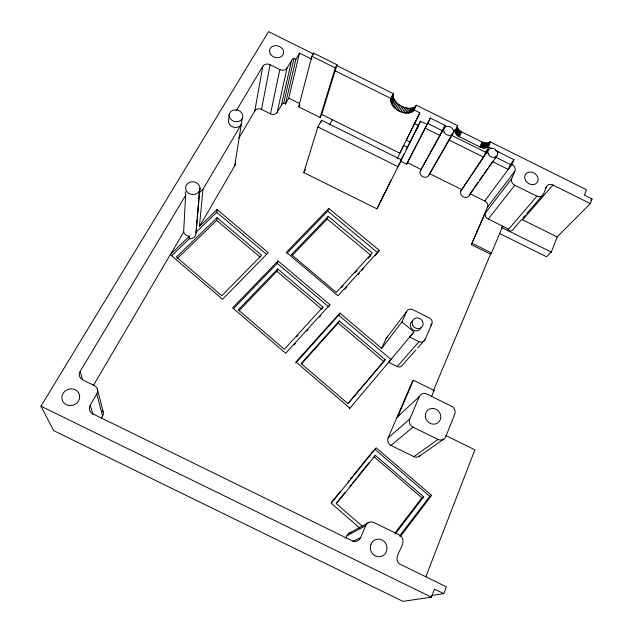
<?xml version="1.0" encoding="UTF-8"?>
<svg xmlns="http://www.w3.org/2000/svg" width="633" height="633" viewBox="0 0 633 633"><rect width="100%" height="100%" fill="white"/><g stroke="black" fill="none" stroke-linecap="round" stroke-linejoin="round"><path stroke-width="0.95" d="M499.263 233.348L546.572 256.784L551.311 252.108L557.175 236.956L590.296 203.573L592.037 198.944L584.394 195.146L586.459 189.726L490.1 141.816L487.639 143.098L483.667 142.726L461.631 131.917C459.431 130.809 456.63 128.428 457.635 125.674L416.387 105.157L412.763 111.527C403.023 117.683 384.017 104.738 393.489 93.771L336.305 65.334M170.538 254.371L183.617 232.129L185.651 194.988A7.129 6.298 8.9 0 1 185.493 191.712M171.614 255.803L189.235 238.807L189.425 236.18L188.365 236.069A6.528 5.863 7.6 0 1 184.266 233.379L183.617 232.129M189.235 238.807L189.868 238.87A6.488 5.832 7.4 0 0 196.04 232.92L197.037 219.77M197.203 217.831L198.311 205.242M198.477 203.304L199.205 191.633M196.04 232.92L199.988 188.104L199.656 186.458A7.216 6.354 9.1 0 0 192.487 181.782L190.644 182.003A7.216 6.354 9.1 0 0 185.944 189.829L186.743 191.372A7.216 6.354 9.1 0 0 191.269 194.331L193.144 194.537A7.216 6.354 9.1 0 0 199.988 188.104M189.425 236.18L170.269 254.624L222.547 299.298L268.178 252.654L217.087 209.547L199.427 226.551L202.964 189.307L241.244 124.535A6.821 5.832 13.7 0 1 235.595 127.439A6.821 5.832 13.7 0 1 229.526 124.424L228.75 122.992A6.821 5.832 13.7 0 1 228.545 119.938L229.304 114.154M195.929 232.358L216.723 212.308L217.087 209.547M177.018 258.85L216.684 220.395L217.048 217.705L261.524 255.273L221.779 295.785L176.409 257.038L217.048 217.705M199.427 226.551L234.74 165.775L242.154 118.806A6.9 5.879 13.8 0 0 235.603 109.841L233.854 110.015A6.9 5.879 13.8 0 0 229.518 117.24L230.301 118.68A6.9 5.879 13.8 0 0 242.138 118.83M254.814 110.91L262.83 66.259A5.499 4.581 16.3 0 1 270.085 64.724L279.849 69.575A5.468 4.542 17.2 0 0 287.042 68.04L292.391 59.241L294.029 58.331L295.912 59.265L285.412 104.01L283.679 103.147L282.16 104.018L277.183 112.35A5.04 4.281 16.6 0 1 270.528 113.869L261.524 109.398A5.072 4.312 15.6 0 0 254.814 110.91L238.855 138.129M261.524 109.398L270.085 64.724M390.648 100.552L393.093 95.797L393.489 93.771M490.1 141.816C489.633 147.98 484.467 149.333 479.885 146.911L459.4 136.736C457.208 135.628 454.383 133.262 455.372 130.509L454.399 130.026L453.537 131.506M270.528 113.869L279.849 69.575M277.183 112.35L287.042 68.04M281.456 104.904L291.639 60.167M283.679 103.147L294.029 58.331M285.412 104.01L288.751 98.186L299.488 53.117L312.037 59.312M298.673 106.842L311.855 56.29L313.651 53.148L337.033 64.756L321.691 114.47L320.053 117.453L298.673 106.842L299.923 104.627M313.193 54.913L313.651 53.148M320.053 117.453L335.268 67.929L337.033 64.756M414.552 123.554L418.468 125.5L376.967 208.843L303.785 172.603L317.877 126.956L321.564 120.223L401.599 159.943L398.98 165.118M320.971 122.106L321.564 120.223M233.474 308.667L277.23 263.375L277.99 260.931L329.896 304.718L329.152 306.166M239.108 310.645L276.93 271.312L277.689 268.93L322.862 307.084L322.157 308.524M431.358 595.542L443.82 593.651L446.376 586.854L399.51 563.916C392.84 558.314 401.496 549.863 402.588 543.723A6.662 6.211 72.1 0 0 399.249 534.932L373.953 522.534A6.623 6.251 72.5 0 0 365.684 525.651L346.987 535.771L345.903 538.295M313.43 53.963L268.558 31.65L40.963 406.196L53.623 430.614L402.904 601.35L431.429 597.188L434.507 589.094L443.82 593.651M425.851 576.71L474.892 449.834L445.869 435.567M286.899 253.366L327.728 211.106L328.788 208.415L379.302 250.415L375.266 255.772M291.948 255.692L327.229 219.002L328.282 216.367L372.259 252.978L336.281 292.391L291.433 254.656L328.282 216.367M526.624 213.732L543.415 194.339L546.453 186.798A5.404 4.471 36.8 0 1 552.933 185.002L590.296 203.573M495.584 150.496L513.98 159.643L511.868 164.588A5.396 4.486 34 0 1 514.914 171.124L511.725 178.641L485.456 212.894A5.017 4.273 35.3 0 0 487.133 218.369L502.713 226.218L491.54 252.947L490.512 254.142L433.154 391.249L434.064 390.426L413.42 380.259L412.574 381.113L388.084 437.981A5.657 5.317 53.6 0 0 390.965 445.418L413.832 456.654A5.681 5.286 56 0 0 420.201 455.325M431.429 396.741L434.064 390.426M388.084 437.981L409.78 419.038L419.275 396.654A6.116 5.634 48 0 1 426.903 394.066L451.527 406.251A6.14 5.61 50.7 0 1 454.795 414.204L445.719 436.715A6.219 5.721 53.6 0 1 438.036 439.452L413.832 456.654M352.763 541.508L360.612 537.623L365.684 525.651M513.98 159.643L510.372 164.517L508.275 169.422L492.49 161.581L488.565 167.207M490.512 254.142L471.348 244.647L487.505 207.126L514.914 171.124M413.42 380.259L397.785 416.593A5.61 5.238 50 0 1 399.494 414.48M471.348 244.647L485.456 212.894M417.78 347.834L424.996 339.731L431.856 323.89A4.708 4.257 38.9 0 0 429.372 317.901L412.605 309.624A4.7 4.265 36.8 0 0 406.663 311.452L386.067 338.671L381.659 348.387L339.866 313.129L295.92 361.997L349.907 408.143M460.879 190.937L486.033 153.613L488.905 147.18L485.558 152.181L483.375 157.047L460.879 190.937A4.771 4.067 32.7 0 0 463.301 196.823A4.771 4.067 32.7 0 0 469.298 195.383L495.156 158.432L496.256 155.924M497.348 153.415L498.084 151.738M469.298 195.383L470.034 193.722L484.751 201.025A4.977 4.241 34.3 0 1 487.505 207.126M485.471 147.956L487.639 143.098M486.144 147.813L488.312 142.947M486.753 147.592L488.921 142.726M487.283 147.299L489.451 142.433M487.719 146.943L489.887 142.077M482.33 147.79L484.498 142.947M483.153 147.948L485.321 143.098M483.96 148.027L486.128 143.177M484.736 148.027L486.904 143.177M479.885 146.911L482.061 142.077M381.659 348.387L401.963 321.92L406.663 311.452M480.676 147.275L482.852 142.433M481.499 147.568L483.667 142.726M458.64 136.317L460.879 131.506M459.4 136.736L461.631 131.917M456.195 134.228L458.434 129.409M456.694 134.797L458.941 129.979M457.279 135.343L459.518 130.525M457.928 135.85L460.167 131.039M455.246 130.802L457.635 125.674M455.135 131.324L457.398 126.497M455.143 131.878L457.398 127.051M455.246 132.455L457.501 127.629M455.467 133.041L457.714 128.222M455.784 133.634L458.031 128.823M400.38 161.051L406.623 164.153L430.385 118.086L445.165 125.437L420.312 170.95A4.763 4.075 29.2 0 0 422.844 176.757A4.763 4.075 29.2 0 0 428.85 175.167L450.633 136.807M454.399 130.026L451.337 136.499L428.85 175.167M420.312 170.95L442.087 131.925L445.165 125.437M406.623 164.153L430.385 118.086M376.967 208.843L390.838 180.524M427.251 124.543L420.502 121.188L415.723 130.944L418.468 125.5M397.2 158.741L403.727 145.503L407.636 147.449M412.763 111.527L414.006 109.944L419.821 112.832L406.37 140.17L410.326 142.132M419.821 112.832L399.819 153.21L321.691 114.47M409.583 112.872L411.956 108.116M410.825 112.611L413.199 107.855L415.137 106.755M411.79 112.073L414.164 107.309M413.381 110.735L415.762 105.956M414.006 109.944L416.387 105.157M406.916 113.085L409.29 108.338L413.199 107.855M408.348 113.125L410.722 108.378M402.43 112.365L404.811 107.626L409.29 108.338M403.957 112.706L406.339 107.966M405.484 113.038L407.858 108.298M399.391 111.139L401.781 106.407L404.811 107.626M400.911 111.748L403.3 107.017M400.816 160.181L403.878 154.12M406.062 149.784L420.502 121.188M397.975 110.292L400.373 105.569M394.13 107.404L396.535 102.673L393.497 98.06L393.093 95.797M395.348 108.433L397.753 103.701M396.559 109.454L398.964 104.722L396.535 102.673M392.254 105.141L394.675 100.402M393.188 106.281L395.609 101.541M390.846 99.547L393.291 94.784M390.862 101.684L393.299 96.928M391.067 102.807L393.497 98.06M391.661 103.978L394.09 99.231M303.785 172.603L305.486 169.454M329.556 124.93L332.357 119.764M295.658 363.128L338.687 315.25L339.866 313.129M301.498 363.943L338.117 323.02L339.288 320.963L385.173 359.726L347.992 403.656L301.134 363.571L339.288 320.963M101.233 418.548L102.609 416.158A6.116 5.705 -21 0 0 102.53 410.413M295.912 59.265L299.488 53.117M360.612 537.623A6.67 6.322 75.7 0 1 352.241 540.804L92.742 413.8A6.773 6.306 -20.1 0 1 90.195 405.239L96.786 393.948A6.734 6.243 -17.7 0 0 94.246 385.505L82.63 379.816A6.694 6.172 -15.7 0 1 80.138 371.436L185.738 195.154M93.439 385.402L170.269 254.624M236.244 110.775L262.83 66.259M470.596 192.915L472.843 189.702M473.967 188.096L477.891 182.47M479.577 180.065L482.947 175.238M484.071 173.632L487.442 168.813M484.751 201.025L511.868 164.588M399.518 536.104L429.767 496.335L431.643 495.362L376.16 447.824L331.209 503.243L360.019 528.27M400.626 536.175L431.643 495.362M394.897 533.049L421.855 497.775L423.667 496.818L375.393 455.404L373.921 456.646L421.855 497.775M395.198 534.094L423.667 496.818M488.249 219.042L514.787 185.24A5.42 4.526 34.9 0 1 511.725 178.641M375.393 455.404L336.376 503.686L362.147 526.063M336.368 503.1L344.993 492.434M349.914 486.342L351.149 484.823M352.375 483.303L353.61 481.776M354.836 480.257L356.688 477.97M357.914 476.443L368.999 462.739M331.241 502.657L340.546 491.184M348 482.014L349.234 480.479M350.476 478.952L352.344 476.657M353.586 475.13L373.438 450.656M401.963 321.92L413.927 331.945L388.607 362.321L397.192 366.554A4.344 4.02 41.2 0 0 402.707 364.758L415.818 350.041M349.258 408.942L391.052 359.457L338.687 315.25M413.927 331.945L409.646 337.017L419.014 341.646A4.748 4.32 40 0 0 424.996 339.731M347.976 403.593L385.173 359.726M543.415 194.339A5.428 4.51 36.4 0 1 536.871 196.167L507.603 230.42L501.653 227.516L502.713 226.218L508.671 229.17M545.179 188.278L546.453 186.798M521.457 219.706L513.703 228.655A5.001 4.257 36.9 0 1 507.603 230.42L551.311 252.108M522.747 218.211L525.327 215.228M430.598 325.346L431.856 323.89M521.465 219.398A4.985 4.217 37.3 0 1 522.668 219.833L552.933 185.002M397.192 366.554L419.014 341.646M294.179 344.945L295.508 343.482M306.823 331.043L308.152 329.579M319.467 317.141L320.796 315.677M344.819 289.265L346.805 287.073M358.056 274.698L359.378 273.242M362.029 270.331L363.35 268.875M296.735 336.716L298.056 335.268M341.773 287.35L343.094 285.902M355.018 272.831L357.012 270.647M368.271 258.304L370.922 255.4L327.229 219.002M329.896 304.718L285.712 353.277L232.588 307.883L277.99 260.931M379.302 250.415L338.03 295.777L286.353 252.282L328.788 208.415M322.862 307.084L284.375 349.258L238.277 309.877L277.689 268.93M590.652 200.344L592.037 198.944M199.411 192.654L202.964 189.307M396.978 417.337L419.275 396.654M390.965 445.418L412.993 427.133L438.036 439.452M419.204 456.282L443.891 439.073M348.854 533.405L369.15 522.28M40.963 406.196L431.429 597.188M288.751 98.186L299.512 103.48M514.787 185.24L536.871 196.167M407.367 162.626L421.048 169.415M429.578 173.648L461.528 189.496M522.668 219.833L557.175 236.956M317.877 126.956L398.228 166.819M472.313 243.42L491.54 252.947M311.855 56.29L335.268 67.929M335.166 70.801L391.044 98.526M487.932 146.69L491.414 148.423M427.623 123.388L442.253 130.659M451.392 135.201L485.558 152.181M495.512 157.126L510.372 164.517M425.297 128.19L439.967 135.478M449.114 140.028L483.375 157.047M398.964 104.722L401.781 106.407M327.728 211.106L377.917 252.86M216.723 212.308L266.73 254.521M277.23 263.375L328.78 306.894M216.684 220.395L260.123 257.109M276.93 271.312L321.809 309.236M338.117 323.02L383.701 361.546M374.681 449.121L429.767 496.335M80.138 371.436L82.67 379.8M90.195 405.239L93.004 414.488M96.786 393.948L102.609 416.158M97.395 389.153L103.155 411.767M412.993 427.133A6.195 5.752 51 0 1 409.78 419.038M346.987 535.771A6.029 5.721 76.7 0 1 351.624 532.361M235.381 163.021A6.275 5.468 12.9 0 1 234.74 165.775M442.087 131.925A5.167 4.32 29.2 0 1 442.72 130.991M486.033 153.613A5.167 4.304 32.5 0 1 487.584 151.999M495.481 157.34A5.167 4.304 32.5 0 1 495.156 158.432M386.067 338.671A4.304 3.964 37.7 0 1 387.404 337.112M420.85 328.036A5.665 5.151 38.4 0 1 412.463 329.484A5.665 5.151 38.4 0 1 412.463 321.01M270.734 54.573A7.192 5.926 16.9 0 0 282.983 54.857A7.192 5.926 16.9 0 0 276.012 45.655A7.192 5.926 16.9 0 0 270.734 54.573M525.485 180.334A7.121 5.911 35.5 0 0 537.148 182.549A7.121 5.911 35.5 0 0 531.593 172.121A7.121 5.911 35.5 0 0 525.485 180.334M371.001 544.206A8.854 8.3 75 0 0 379.65 556.731A8.854 8.3 75 0 0 385.339 542.892A8.854 8.3 75 0 0 371.001 544.206M68.491 405.421A9.004 8.292 -19.7 0 0 79.37 394.596A9.004 8.292 -19.7 0 0 64.424 391.645A9.004 8.292 -19.7 0 0 68.491 405.421M425.384 416.791A8.134 7.493 50.8 0 0 437.854 422.884A8.134 7.493 50.8 0 0 435.955 409.25A8.134 7.493 50.8 0 0 425.384 416.791M444.018 132.036A5.199 4.336 29.2 0 0 452.642 134.109A5.199 4.336 29.2 0 0 449.177 126.481A5.199 4.336 29.2 0 0 444.018 132.036M412.566 324.887A5.713 5.183 38.3 0 0 422.037 326.937A5.713 5.183 38.3 0 0 418.35 318.027A5.713 5.183 38.3 0 0 412.566 324.887M488.209 153.882A5.199 4.328 32.4 0 0 496.739 156.177A5.199 4.328 32.4 0 0 493.408 148.431A5.199 4.328 32.4 0 0 488.209 153.882"/></g></svg>
